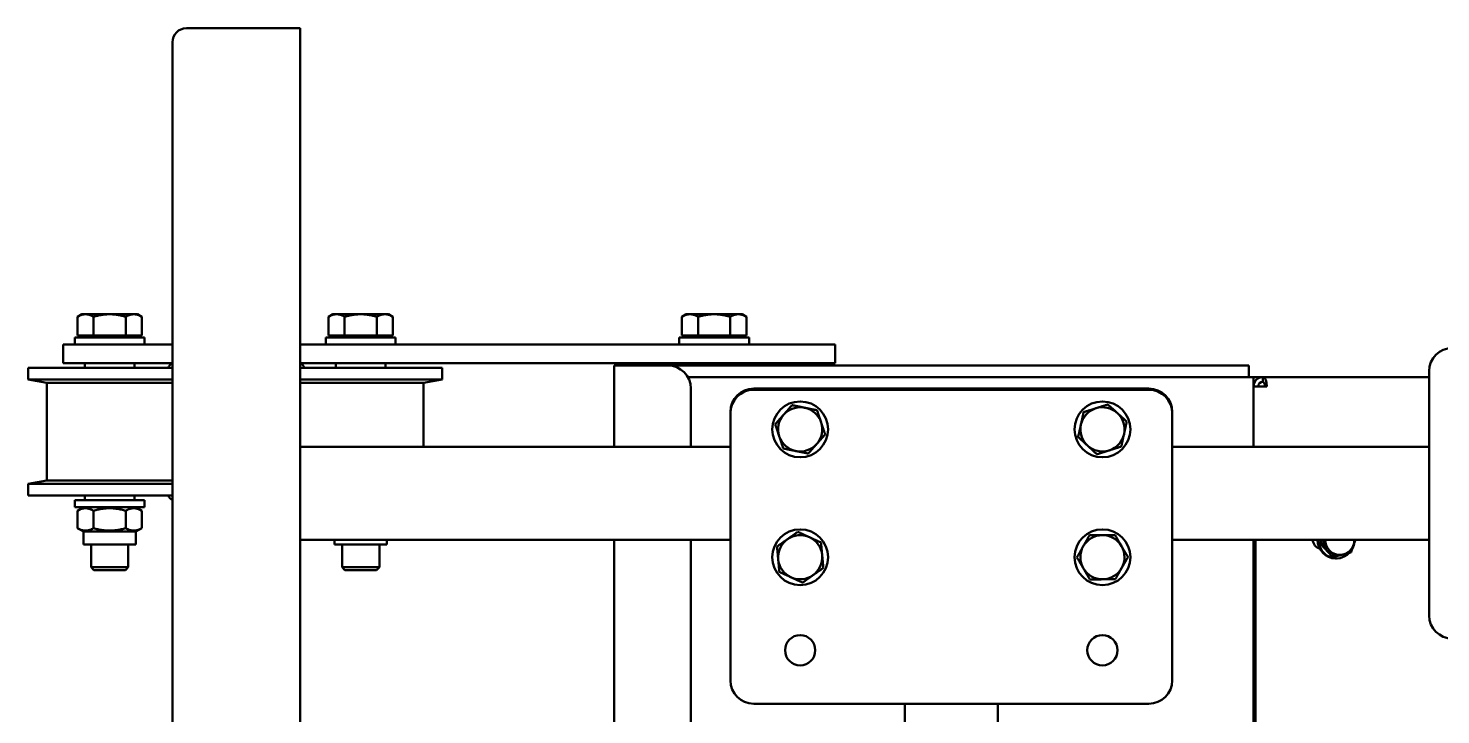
# Model space of a CAD drawing. Extents: x -3873 to 164127, y 7129 to 96529.
# Drawn here: x 53403 to 54011, y 53102 to 53397 of the extents above; entities that cross this region are included whole.
import ezdxf

# ---------------------------------------------------------------- set-up
doc = ezdxf.new("R2010")
doc.units = 0
doc.layers.add('LAYOUT-KROMEKA', color=1, linetype='CONTINUOUS')
doc.layers.add('Visible (ISO)', color=7, linetype='CONTINUOUS', lineweight=50)

# ---------------------------------------------------------------- blocks, each defined once
blk = doc.blocks.new('A$C41c53640')
at = {"layer": 'Visible (ISO)', "color": 0}
for p, q in [((974.52, 940.05), (974.52, 878.05)), ((979.52, 940.05), (974.52, 940.05)), ((979.52, 940.05), (979.52, 878.05)), ((981.02, 932.05), (979.52, 940.05)), ((1023.02, 932.05), (1024.52, 940.05)), ((1024.52, 940.05), (1024.52, 878.05)), ((1029.52, 940.05), (1024.52, 940.05)), ((1029.52, 940.05), (1029.52, 878.05)), ((981.02, 932.05), (981.02, 878.05)), ((1023.02, 932.05), (981.02, 932.05)), ((1023.02, 932.05), (1023.02, 878.05)), ((1031.52, 905.05), (1031.52, 925.05)), ((1039.52, 925.05), (1031.52, 925.05)), ((1039.52, 925.05), (1039.52, 905.05)), ((959.02, 916.3), (960.53, 918.9)), ((968.02, 918.9), (960.53, 918.9)), ((969.52, 916.3), (968.02, 918.9)), ((969.52, 890.05), (969.52, 920.05)), ((972.52, 920.05), (969.52, 920.05)), ((972.52, 890.05), (972.52, 920.05)), ((1039.52, 920.05), (1042.52, 920.05)), ((1042.52, 920.05), (1042.52, 890.05)), ((1043.32, 911.98), (1043.32, 918.9)), ((1043.32, 918.9), (1051.45, 918.9)), ((1052.52, 917.05), (1051.45, 918.9)), ((942.52, 911.82), (943.75, 913.05)), ((942.52, 898.28), (942.52, 911.82)), ((943.75, 913.05), (943.75, 897.05)), ((953.52, 913.05), (943.75, 913.05)), ((953.52, 893.8), (953.52, 916.3)), ((959.02, 916.3), (953.52, 916.3)), ((959.02, 893.8), (959.02, 916.3)), ((968.02, 911.98), (960.53, 911.98)), ((972.52, 915.7), (974.52, 915.7)), ((1029.52, 915.7), (1031.52, 915.7)), ((1043.32, 916.05), (1042.52, 916.05)), ((1043.32, 898.12), (1043.32, 911.98)), ((1043.32, 911.98), (1051.45, 911.98)), ((1052.52, 915.44), (1052.52, 917.05)), ((1052.52, 905.05), (1052.52, 915.44)), ((1031.52, 905.05), (1031.52, 878.05)), ((1039.52, 878.05), (1039.52, 905.05)), ((1052.52, 894.66), (1052.52, 905.05)), ((942.52, 898.28), (943.75, 897.05)), ((953.52, 897.05), (943.75, 897.05)), ((959.02, 893.8), (953.52, 893.8)), ((959.02, 893.8), (960.53, 891.19)), ((968.02, 898.12), (960.53, 898.12)), ((969.52, 893.8), (968.02, 891.19)), ((972.52, 894.4), (974.52, 894.4)), ((1029.52, 894.4), (1031.52, 894.4)), ((1043.32, 894.05), (1042.52, 894.05)), ((1043.32, 898.12), (1051.45, 898.12)), ((1043.32, 891.19), (1043.32, 898.12)), ((1052.52, 893.05), (1051.45, 891.19)), ((1052.52, 893.05), (1052.52, 894.66)), ((968.02, 891.19), (960.53, 891.19)), ((972.52, 890.05), (969.52, 890.05)), ((1039.52, 890.05), (1042.52, 890.05)), ((1043.32, 891.19), (1051.45, 891.19)), ((281.52, 878.05), (1169.52, 878.05)), ((1175.52, 872.05), (1175.52, 833.05)), ((1175.52, 823.05), (1175.52, 833.05)), ((955.52, 823.05), (495.52, 823.05)), ((955.52, 823.05), (965.52, 823.05)), ((955.52, 638.05), (955.52, 823.05)), ((985.52, 823.05), (965.52, 823.05)), ((985.52, 823.05), (995.52, 823.05)), ((1175.52, 823.05), (995.52, 823.05)), ((995.52, 638.05), (995.52, 823.05)), ((1023.02, 823.05), (1023.02, 770.05)), ((1024.52, 823.05), (1024.52, 762.05)), ((1029.52, 823.05), (1029.52, 762.05)), ((1031.52, 823.05), (1031.52, 601.05)), ((1039.52, 601.05), (1039.52, 823.05)), ((953.52, 785.8), (953.52, 808.3)), ((955.52, 808.3), (953.52, 808.3)), ((1039.52, 812.05), (1042.52, 812.05)), ((1042.52, 812.05), (1042.52, 782.05)), ((1043.32, 808.05), (1042.52, 808.05)), ((1043.32, 803.98), (1043.32, 810.9)), ((1043.32, 810.9), (1051.45, 810.9)), ((1052.52, 809.05), (1051.45, 810.9)), ((1052.52, 807.44), (1052.52, 809.05)), ((942.52, 803.82), (943.75, 805.05)), ((942.52, 790.28), (942.52, 803.82)), ((943.75, 805.05), (943.75, 789.05)), ((953.52, 805.05), (943.75, 805.05)), ((1029.52, 807.7), (1031.52, 807.7)), ((1043.32, 790.12), (1043.32, 803.98)), ((1043.32, 803.98), (1051.45, 803.98)), ((1052.52, 797.05), (1052.52, 807.44)), ((1052.52, 786.66), (1052.52, 797.05)), ((942.52, 790.28), (943.75, 789.05)), ((1043.32, 790.12), (1051.45, 790.12)), ((1043.32, 783.19), (1043.32, 790.12)), ((953.52, 789.05), (943.75, 789.05)), ((955.52, 785.8), (953.52, 785.8)), ((1029.52, 786.4), (1031.52, 786.4)), ((1043.32, 786.05), (1042.52, 786.05)), ((1052.52, 785.05), (1051.45, 783.19)), ((1052.52, 785.05), (1052.52, 786.66)), ((1039.52, 782.05), (1042.52, 782.05)), ((1043.32, 783.19), (1051.45, 783.19)), ((1023.02, 770.05), (995.52, 770.05)), ((1023.02, 770.05), (1024.52, 762.05)), ((1029.52, 762.05), (1024.52, 762.05)), ((495.52, 688.05), (955.52, 688.05)), ((995.52, 688.05), (1030.52, 688.05)), ((1030.52, 681.65), (1030.52, 688.05)), ((1030.52, 681.65), (1030.52, 665.05)), ((1030.52, 427.05), (1030.52, 665.05)), ((1025.52, 656.39), (1025.52, 425.05)), ((1039.52, 660.05), (1042.52, 660.05)), ((1042.52, 660.05), (1042.52, 630.05)), ((1043.32, 651.98), (1043.32, 658.9)), ((1043.32, 658.9), (1051.45, 658.9)), ((1052.52, 657.05), (1051.45, 658.9)), ((1052.52, 655.44), (1052.52, 657.05)), ((955.52, 655.05), (495.52, 655.05)), ((1020.52, 655.05), (995.52, 655.05)), ((1031.52, 653.05), (1030.52, 653.05)), ((1043.32, 656.05), (1042.52, 656.05)), ((1043.32, 638.12), (1043.32, 651.98)), ((1043.32, 651.98), (1051.45, 651.98)), ((1052.52, 645.05), (1052.52, 655.44)), ((1052.52, 634.66), (1052.52, 645.05)), ((895.02, 638.05), (1010.02, 638.05)), ((1010.02, 638.05), (1010.52, 638.05)), ((1043.32, 638.12), (1051.45, 638.12)), ((1043.32, 631.19), (1043.32, 638.12)), ((1031.52, 637.05), (1030.52, 637.05)), ((1043.32, 634.05), (1042.52, 634.05)), ((1052.52, 633.05), (1051.45, 631.19)), ((1052.52, 633.05), (1052.52, 634.66)), ((885.02, 458.05), (885.02, 628.05)), ((1020.02, 628.05), (1020.02, 458.05)), ((1020.52, 628.05), (1020.52, 458.05)), ((1039.52, 630.05), (1042.52, 630.05)), ((1043.32, 631.19), (1051.45, 631.19)), ((1031.52, 593.05), (1031.52, 601.05)), ((1039.52, 601.05), (1039.52, 593.05)), ((1031.52, 593.05), (1039.52, 593.05)), ((566.02, 563.05), (885.02, 563.05)), ((566.02, 523.05), (885.02, 523.05)), ((1010.02, 448.05), (895.02, 448.05)), ((955.52, 337.55), (955.52, 448.05)), ((995.52, 337.55), (995.52, 448.05)), ((1010.52, 448.05), (1010.02, 448.05)), ((1030.52, 427.05), (1030.52, 415.05)), ((1025.52, 413.05), (1025.52, 425.05)), ((1025.52, 415.05), (1030.52, 415.05)), ((955.52, 413.05), (495.52, 413.05)), ((495.52, 412.25), (955.52, 412.25)), ((1025.52, 413.05), (995.52, 413.05)), ((1021.52, 407.34), (1021.52, 413.05)), ((1023.52, 412.51), (1023.52, 413.05)), ((1023.52, 409.05), (1025.52, 409.05)), ((1025.52, 413.05), (1025.52, 409.05)), ((1025.52, 409.05), (1025.52, 337.55)), ((948.33, 379.27), (953.77, 384.24)), ((953.77, 384.24), (953.77, 383.15)), ((953.77, 384.24), (955.52, 383.74)), ((947.52, 377.79), (947.52, 377.37)), ((948.33, 379.27), (948.33, 378.17)), ((923.02, 337.55), (1028.02, 337.55))]:
    blk.add_line(p, q, dxfattribs=at)
for centre, radius in [((948.02, 608.05), 12), ((1003.02, 608.05), 12), ((908.02, 608.05), 6.5), ((948.02, 478.05), 12), ((1003.02, 478.05), 12), ((908.02, 478.05), 6.5)]:
    blk.add_circle(centre, radius, dxfattribs=at)
for centre, radius, start, end in [((977.02, 875.55), 5, 120, 150), ((1027.02, 875.55), 5, 30, 60), ((1169.52, 872.05), 6, 0, 90), ((1027.02, 825.55), 5, 300, 330), ((1020.52, 665.05), 10, 270, 0), ((895.02, 628.05), 10, 90, 180), ((1010.02, 628.05), 10, 0, 90), ((1010.52, 628.05), 10, 0, 90), ((948.02, 608.05), 9.5, 95.27632, 155.27632), ((948.02, 608.05), 9.5, 35.27632, 95.27632), ((1003.02, 608.05), 9.5, 108.50774, 168.50774), ((1003.02, 608.05), 9.5, 48.50774, 108.50774), ((1003.02, 608.05), 9.5, 348.50774, 48.50774), ((948.02, 608.05), 9.5, 155.27632, 215.27632), ((948.02, 608.05), 9.5, 335.27632, 35.27632), ((1003.02, 608.05), 9.5, 168.50774, 228.50774), ((948.02, 608.05), 9.5, 215.27632, 275.27632), ((948.02, 608.05), 9.5, 275.27632, 335.27632), ((1003.02, 608.05), 9.5, 288.50774, 348.50774), ((1003.02, 608.05), 9.5, 228.50774, 288.50774), ((948.02, 478.05), 9.5, 120.3595, 180.3595), ((948.02, 478.05), 9.5, 60.3595, 120.3595), ((948.02, 478.05), 9.5, 0.3595, 60.3595), ((1003.02, 478.05), 9.5, 77.54823, 137.54823), ((1003.02, 478.05), 9.5, 17.54823, 77.54823), ((1003.02, 478.05), 9.5, 137.54823, 197.54823), ((1003.02, 478.05), 9.5, 317.54823, 17.54823), ((948.02, 478.05), 9.5, 180.3595, 240.3595), ((948.02, 478.05), 9.5, 300.3595, 0.3595), ((1003.02, 478.05), 9.5, 197.54823, 257.54823), ((948.02, 478.05), 9.5, 240.3595, 300.3595), ((1003.02, 478.05), 9.5, 257.54823, 317.54823), ((895.02, 458.05), 10, 180, 270), ((1010.02, 458.05), 10, 270, 0), ((1010.52, 458.05), 10, 270, 0), ((1021.52, 409.05), 4, 0, 90), ((1021.52, 409.05), 2, 0, 90), ((923.02, 327.55), 10, 90, 180), ((1028.02, 327.55), 10, 0, 90)]:
    blk.add_arc(centre, radius, start, end, dxfattribs=at)
for centre, major_axis, ratio, start_param, end_param in [((1021.52, 409.05), (2, 0), 0.427315, 4.712389, 6.283185), ((1021.52, 409.05), (4, 0), 0.427315, 4.712389, 6.283185), ((955.52, 377.37), (-8, 0), 0.964316, 4.712389, 7.069135), ((955.52, 377.79), (-8, 0), 0.964316, 4.712389, 6.283185), ((956.02, 383.32), (-4.5, 0), 0.964316, 4.82373, 5.991614), ((955.52, 375.96), (-6.5, 0), 0.964316, 5.471103, 6.5183), ((955.52, 375.96), (-6.5, 0), 0.964316, 4.712389, 5.471103), ((955.52, 375.96), (-6.5, 0), 0.964316, 0.235115, 1.282313), ((955.52, 377.37), (-8, 0), 0.964316, 1.089888, 1.4523), ((955.52, 375.96), (6.5, 0), 0.964316, 4.423905, 4.712389), ((956.02, 373.68), (-4.5, 0), 0.964316, 1.116087, 1.459455)]:
    blk.add_ellipse(centre, major_axis=major_axis, ratio=ratio, start_param=start_param, end_param=end_param, dxfattribs=at)
for points, weights in [([(960.53, 918.9), (958.53, 915.44), (960.53, 911.98)], [1, 1.15470053838, 1]), ([(968.02, 911.98), (970.02, 915.44), (968.02, 918.9)], [1, 1.15470053838, 1]), ([(1052.52, 915.44), (1052.52, 917.05), (1051.45, 918.9)], [1, 1.0379548493, 1]), ([(960.53, 911.98), (958.53, 905.05), (960.53, 898.12)], [1, 1.15470053838, 1]), ([(968.02, 898.12), (970.02, 905.05), (968.02, 911.98)], [1, 1.15470053838, 1]), ([(1051.45, 911.98), (1052.52, 913.83), (1052.52, 915.44)], [1, 1.0379548493, 1]), ([(1052.52, 905.05), (1052.52, 908.26), (1051.45, 911.98)], [1, 1.0379548493, 1]), ([(1051.45, 898.12), (1052.52, 901.83), (1052.52, 905.05)], [1, 1.0379548493, 1]), ([(960.53, 898.12), (958.53, 894.66), (960.53, 891.19)], [1, 1.15470053838, 1]), ([(968.02, 891.19), (970.02, 894.66), (968.02, 898.12)], [1, 1.15470053838, 1]), ([(1052.52, 894.66), (1052.52, 896.26), (1051.45, 898.12)], [1, 1.0379548493, 1]), ([(1051.45, 891.19), (1052.52, 893.05), (1052.52, 894.66)], [1, 1.0379548493, 1]), ([(1052.52, 807.44), (1052.52, 809.05), (1051.45, 810.9)], [1, 1.0379548493, 1]), ([(1051.45, 803.98), (1052.52, 805.83), (1052.52, 807.44)], [1, 1.0379548493, 1]), ([(1052.52, 797.05), (1052.52, 800.26), (1051.45, 803.98)], [1, 1.0379548493, 1]), ([(1051.45, 790.12), (1052.52, 793.83), (1052.52, 797.05)], [1, 1.0379548493, 1]), ([(1052.52, 786.66), (1052.52, 788.26), (1051.45, 790.12)], [1, 1.0379548493, 1]), ([(1051.45, 783.19), (1052.52, 785.05), (1052.52, 786.66)], [1, 1.0379548493, 1]), ([(1052.52, 655.44), (1052.52, 657.05), (1051.45, 658.9)], [1, 1.0379548493, 1]), ([(1051.45, 651.98), (1052.52, 653.83), (1052.52, 655.44)], [1, 1.0379548493, 1]), ([(1052.52, 645.05), (1052.52, 648.26), (1051.45, 651.98)], [1, 1.0379548493, 1]), ([(1051.45, 638.12), (1052.52, 641.83), (1052.52, 645.05)], [1, 1.0379548493, 1]), ([(1052.52, 634.66), (1052.52, 636.26), (1051.45, 638.12)], [1, 1.0379548493, 1]), ([(1051.45, 631.19), (1052.52, 633.05), (1052.52, 634.66)], [1, 1.0379548493, 1]), ([(939.39, 612.02), (940.46, 614.33), (941.69, 617)], [1, 1.0379548493, 1]), ([(941.69, 617), (944.61, 617.27), (947.15, 617.51)], [1, 1.0379548493, 1]), ([(947.15, 617.51), (949.68, 617.74), (952.61, 618.01)], [1, 1.0379548493, 1]), ([(952.61, 618.01), (954.31, 615.61), (955.78, 613.53)], [1, 1.0379548493, 1]), ([(993.71, 609.94), (994.22, 612.44), (994.81, 615.32)], [1, 1.0379548493, 1]), ([(994.81, 615.32), (997.59, 616.25), (1000.01, 617.06)], [1, 1.0379548493, 1]), ([(1000.01, 617.06), (1002.42, 617.87), (1005.21, 618.8)], [1, 1.0379548493, 1]), ([(1005.21, 618.8), (1007.41, 616.85), (1009.32, 615.16)], [1, 1.0379548493, 1]), ([(1009.32, 615.16), (1011.22, 613.48), (1013.43, 611.53)], [1, 1.0379548493, 1]), ([(937.1, 607.04), (938.33, 609.71), (939.39, 612.02)], [1, 1.0379548493, 1]), ([(955.78, 613.53), (957.25, 611.46), (958.95, 609.06)], [1, 1.0379548493, 1]), ([(958.95, 609.06), (957.72, 606.39), (956.65, 604.08)], [1, 1.0379548493, 1]), ([(992.62, 604.57), (993.21, 607.45), (993.71, 609.94)], [1, 1.0379548493, 1]), ([(1013.43, 611.53), (1012.84, 608.65), (1012.33, 606.16)], [1, 1.0379548493, 1]), ([(940.27, 602.56), (938.8, 604.64), (937.1, 607.04)], [1, 1.0379548493, 1]), ([(943.43, 598.08), (941.74, 600.48), (940.27, 602.56)], [1, 1.0379548493, 1]), ([(956.65, 604.08), (955.59, 601.76), (954.36, 599.09)], [1, 1.0379548493, 1]), ([(996.73, 600.93), (994.82, 602.62), (992.62, 604.57)], [1, 1.0379548493, 1]), ([(1012.33, 606.16), (1011.83, 603.66), (1011.24, 600.78)], [1, 1.0379548493, 1]), ([(948.9, 598.59), (946.36, 598.35), (943.43, 598.08)], [1, 1.0379548493, 1]), ([(954.36, 599.09), (951.43, 598.82), (948.9, 598.59)], [1, 1.0379548493, 1]), ([(1000.84, 597.3), (998.64, 599.25), (996.73, 600.93)], [1, 1.0379548493, 1]), ([(1006.04, 599.04), (1003.62, 598.23), (1000.84, 597.3)], [1, 1.0379548493, 1]), ([(1011.24, 600.78), (1008.45, 599.85), (1006.04, 599.04)], [1, 1.0379548493, 1]), ([(938.49, 483.47), (941.02, 484.96), (943.22, 486.25)], [1, 1.0379548493, 1]), ([(943.22, 486.25), (945.42, 487.53), (947.95, 489.02)], [1, 1.0379548493, 1]), ([(947.95, 489.02), (950.51, 487.56), (952.72, 486.31)], [1, 1.0379548493, 1]), ([(952.72, 486.31), (954.93, 485.05), (957.49, 483.59)], [1, 1.0379548493, 1]), ([(996.01, 484.46), (997.73, 486.34), (999.72, 488.51)], [1, 1.0379548493, 1]), ([(999.72, 488.51), (1002.59, 487.87), (1005.07, 487.32)], [1, 1.0379548493, 1]), ([(1005.07, 487.32), (1007.56, 486.78), (1010.43, 486.14)], [1, 1.0379548493, 1]), ([(1010.43, 486.14), (1011.31, 483.34), (1012.08, 480.91)], [1, 1.0379548493, 1]), ([(938.52, 477.99), (938.51, 480.53), (938.49, 483.47)], [1, 1.0379548493, 1]), ([(957.49, 483.59), (957.51, 480.65), (957.52, 478.11)], [1, 1.0379548493, 1]), ([(992.31, 480.41), (994.3, 482.58), (996.01, 484.46)], [1, 1.0379548493, 1]), ([(993.97, 475.18), (993.2, 477.61), (992.31, 480.41)], [1, 1.0379548493, 1]), ([(1012.08, 480.91), (1012.85, 478.49), (1013.73, 475.68)], [1, 1.0379548493, 1]), ([(938.56, 472.5), (938.54, 475.44), (938.52, 477.99)], [1, 1.0379548493, 1]), ([(957.52, 478.11), (957.54, 475.56), (957.56, 472.62)], [1, 1.0379548493, 1]), ([(995.62, 469.95), (994.73, 472.76), (993.97, 475.18)], [1, 1.0379548493, 1]), ([(1013.73, 475.68), (1011.75, 473.51), (1010.03, 471.64)], [1, 1.0379548493, 1]), ([(943.32, 469.79), (941.11, 471.05), (938.56, 472.5)], [1, 1.0379548493, 1]), ([(948.09, 467.08), (945.54, 468.53), (943.32, 469.79)], [1, 1.0379548493, 1]), ([(952.82, 469.85), (950.63, 468.56), (948.09, 467.08)], [1, 1.0379548493, 1]), ([(957.56, 472.62), (955.02, 471.14), (952.82, 469.85)], [1, 1.0379548493, 1]), ([(1000.97, 468.77), (998.49, 469.32), (995.62, 469.95)], [1, 1.0379548493, 1]), ([(1006.33, 467.59), (1003.46, 468.22), (1000.97, 468.77)], [1, 1.0379548493, 1]), ([(1010.03, 471.64), (1008.31, 469.76), (1006.33, 467.59)], [1, 1.0379548493, 1]), ([(951.05, 380.51), (952.31, 381.67), (953.77, 383.15)], [1, 1.0379548493, 1]), ([(953.77, 383.15), (954.69, 382.82), (955.52, 382.54)], [1, 1.01773166928, 1.0188956482]), ([(948.33, 378.17), (949.79, 379.36), (951.05, 380.51)], [1, 1.0379548493, 1]), ([(949.2, 374.5), (948.8, 376.13), (948.33, 378.17)], [1, 1.0379548493, 1]), ([(950.08, 371.14), (949.61, 372.87), (949.2, 374.5)], [1, 1.0379548493, 1]), ([(953.67, 369.95), (952, 370.43), (950.08, 371.14)], [1, 1.0379548493, 1]), ([(955.52, 369.47), (954.58, 369.69), (953.67, 369.95)], [1.0188956482, 1.02022318002, 1])]:
    blk.add_rational_spline(points, weights, degree=2, dxfattribs=at)

msp = doc.modelspace()

# ---------------------------------------------------------------- block references
at = {"layer": 'LAYOUT-KROMEKA', "ltscale": 20, "rotation": 90}
msp.add_blockref('A$C41c53640', (54343.24, 52221.61), dxfattribs=at)

doc.saveas('drawing.dxf')
